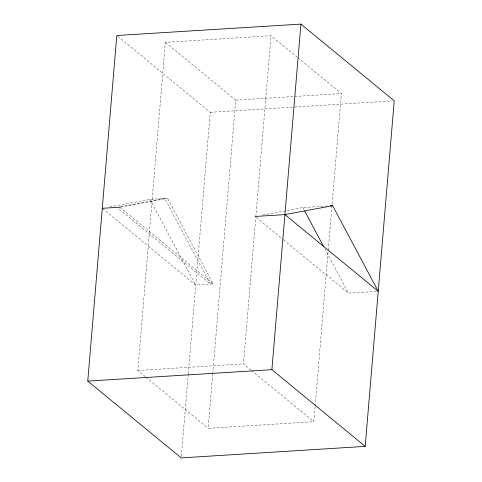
<?xml version="1.0" encoding="UTF-8"?>
<svg xmlns="http://www.w3.org/2000/svg" width="482" height="482" viewBox="0 0 482 482"><rect width="100%" height="100%" fill="white"/><g stroke="black" fill="none" stroke-linecap="round" stroke-linejoin="round"><path stroke-width="0.36" stroke-dasharray="2.41 1.81" d="M145.365 376.701L137.81 370.489L165.362 42.332L271.035 35.716L297.195 57.219M181.346 456.4L188.209 374.689M188.269 373.942L210.236 112.318L117.373 35.993M315.089 406.712L313.83 421.696L208.164 428.317L212.695 374.375M212.755 373.622L235.722 100.16L165.362 42.332M251.038 370.086L243.476 363.874L255.743 217.774M255.809 217.027L271.035 35.716M315.156 405.964L328.176 250.875M328.242 250.128L341.389 93.544L297.78 57.701M109.625 206.941L150.016 199.397L167.537 198.301L213.116 283.904L195.596 285.001L102.286 208.308M120.741 206.7L164.802 198.476L210.381 284.079L118.229 208.338M120.542 207.073L167.537 198.301M262.455 215.099L302.847 207.561L324.452 206.206M235.722 100.16L341.389 93.544M210.236 112.318L391.974 100.937M325.199 206.163L327.435 206.019M283.512 239.813L348.426 293.164L376.737 291.393M137.81 370.489L243.476 363.874M256.273 217.424L282.934 239.337M119.807 207.212L213.116 283.904M251.616 370.562L313.83 421.696M145.95 377.183L208.164 428.317M302.847 207.561L304.256 210.218M324.754 248.706L348.426 293.164M150.016 199.397L195.596 285.001"/><path stroke-width="0.72" d="M87.772 381.099L116.795 35.511L300.913 24.1L394.228 100.792L365.205 446.374L181.22 457.9L87.772 381.099L271.896 369.682L365.205 446.374M271.896 369.682L300.913 24.1M284.916 214.604L332.646 205.694L378.225 291.297L284.916 214.604L255.111 216.472M102.286 208.308L119.807 207.212M330.411 205.832L332.646 205.694M304.612 210.881L323.693 246.712"/></g></svg>
